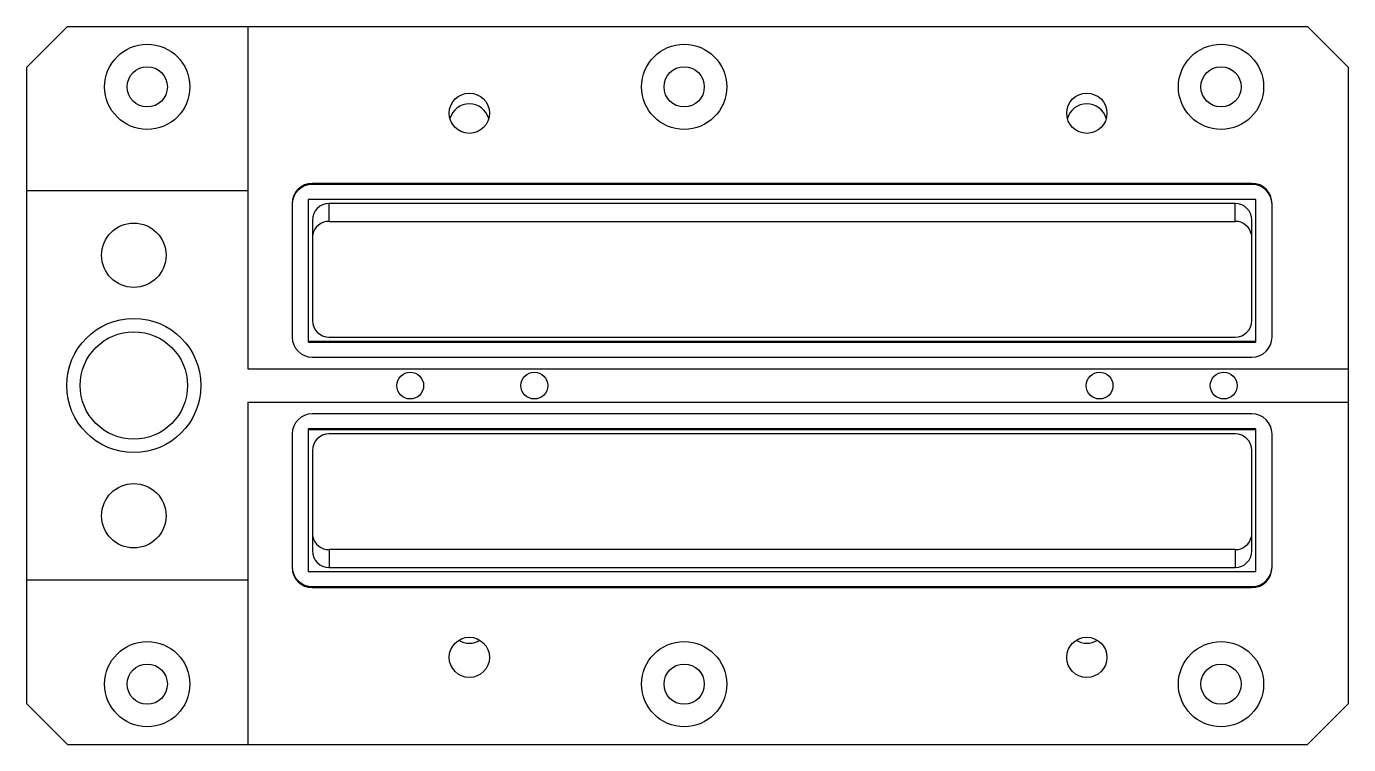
# Paper-space layout '_Top' of a CAD drawing. Header units: millimetres. Extents: x 0 to 19.7, y 0 to 10.7.
import ezdxf

# ---------------------------------------------------------------- set-up
doc = ezdxf.new("R2010")
doc.units = ezdxf.units.MM

psp = doc.layouts.new('_Top')

# ---------------------------------------------------------------- linework, layer by layer
at = {"color": 7, "linetype": 'Continuous', "lineweight": 25}
for p, q in [((0, 10.09), (0.61, 10.7)), ((0.61, 10.7), (19.09, 10.7)), ((3.3, 10.7), (3.3, 5.6)), ((19.7, 10.09), (19.09, 10.7)), ((0, 10.09), (0, 0.61)), ((19.7, 0.61), (19.7, 10.09)), ((18.26, 8.361), (4.26, 8.361)), ((4.26, 8.347), (4.26, 8.361)), ((18.26, 8.347), (4.26, 8.347)), ((18.26, 8.347), (18.26, 8.361)), ((3.3, 8.251), (0, 8.251)), ((18.32, 8.122), (4.2, 8.122)), ((4.2, 8.122), (4.2, 5.998)), ((18.32, 5.998), (18.32, 8.122)), ((3.96, 8.062), (3.96, 6.071)), ((18.01, 8.062), (4.51, 8.062)), ((4.51, 7.796), (4.51, 8.062)), ((18.01, 7.796), (18.01, 8.062)), ((18.56, 6.071), (18.56, 8.062)), ((4.26, 7.813), (4.26, 6.32)), ((4.51, 7.796), (18.01, 7.796)), ((18.26, 6.32), (18.26, 7.813)), ((4.26, 7.6), (4.266, 7.6)), ((18.254, 7.6), (18.26, 7.6)), ((4.2, 6.012), (18.32, 6.012)), ((4.2, 5.998), (18.32, 5.998)), ((4.51, 6.071), (18.01, 6.071)), ((4.26, 5.773), (18.26, 5.773)), ((3.3, 5.6), (19.7, 5.6)), ((3.3, 5.1), (3.3, 0)), ((3.3, 5.1), (19.7, 5.1)), ((18.26, 4.927), (4.26, 4.927)), ((3.96, 4.629), (3.96, 2.638)), ((4.2, 4.702), (4.2, 2.578)), ((18.32, 4.702), (4.2, 4.702)), ((18.32, 4.688), (4.2, 4.688)), ((18.01, 4.629), (4.51, 4.629)), ((18.32, 2.578), (18.32, 4.702)), ((18.56, 2.638), (18.56, 4.629)), ((4.26, 4.38), (4.26, 2.887)), ((18.26, 2.887), (18.26, 4.38)), ((4.266, 3.1), (4.26, 3.1)), ((18.26, 3.1), (18.254, 3.1)), ((4.51, 2.904), (4.51, 2.638)), ((18.01, 2.904), (4.51, 2.904)), ((18.01, 2.904), (18.01, 2.638)), ((4.2, 2.578), (18.32, 2.578)), ((4.51, 2.638), (18.01, 2.638)), ((3.3, 2.449), (0, 2.449)), ((4.26, 2.353), (18.26, 2.353)), ((4.26, 2.353), (4.26, 2.339)), ((4.26, 2.339), (18.26, 2.339)), ((18.26, 2.353), (18.26, 2.339)), ((0.61, 0), (0, 0.61)), ((19.09, 0), (19.7, 0.61)), ((0.61, 0), (19.09, 0))]:
    psp.add_line(p, q, dxfattribs=at)
for centre, radius in [((1.8, 9.8), 0.635), ((9.8, 9.8), 0.635), ((17.8, 9.8), 0.635), ((1.8, 9.8), 0.3), ((9.8, 9.8), 0.3), ((17.8, 9.8), 0.3), ((6.6, 9.407), 0.3), ((15.8, 9.407), 0.3), ((1.6, 7.291), 0.48), ((1.6, 5.35), 1), ((1.6, 5.35), 0.8), ((5.718, 5.349), 0.2), ((7.568, 5.349), 0.2), ((15.99, 5.349), 0.2), ((17.84, 5.349), 0.2), ((1.6, 3.409), 0.48), ((6.6, 1.299), 0.3), ((15.8, 1.299), 0.3), ((1.8, 0.9), 0.635), ((9.8, 0.9), 0.635), ((17.8, 0.9), 0.635), ((1.8, 0.9), 0.3), ((9.8, 0.9), 0.3), ((17.8, 0.9), 0.3)]:
    psp.add_circle(centre, radius, dxfattribs=at)
for centre, radius, start, end in [((6.6, 9.246), 0.3, 15.5558, 164.4442), ((15.8, 9.246), 0.3, 15.5558, 164.4442), ((4.259, 8.062), 0.299, 89.8681, 179.8675), ((4.259, 8.048), 0.299, 89.8681, 179.8675), ((18.261, 8.062), 0.299, 0.1325, 90.1319), ((18.261, 8.048), 0.299, 0.1325, 90.1319), ((4.509, 7.813), 0.249, 89.8681, 179.8675), ((18.011, 7.813), 0.249, 0.1325, 90.1319), ((4.51, 7.546), 0.25, 90.0803, 167.5295), ((18.01, 7.546), 0.25, 12.5001, 89.8901), ((4.509, 6.321), 0.249, 180.1325, 270.1319), ((18.011, 6.321), 0.249, 269.8681, 359.8675), ((4.259, 6.072), 0.299, 180.1325, 270.1319), ((18.261, 6.072), 0.299, 269.8681, 359.8675), ((4.259, 4.628), 0.299, 89.8681, 179.8675), ((18.261, 4.628), 0.299, 0.1325, 90.1319), ((4.509, 4.379), 0.249, 89.8681, 179.8675), ((18.011, 4.379), 0.249, 0.1325, 90.1319), ((4.51, 3.154), 0.25, 192.5001, 269.8901), ((18.01, 3.154), 0.25, 270.0803, 347.5295), ((4.509, 2.887), 0.249, 180.1325, 270.1319), ((18.011, 2.887), 0.249, 269.8681, 359.8675), ((4.259, 2.652), 0.299, 180.1325, 270.1319), ((4.259, 2.638), 0.299, 180.1325, 270.1319), ((18.261, 2.652), 0.299, 269.8681, 359.8675), ((18.261, 2.638), 0.299, 269.8681, 359.8675), ((6.6, 1.814), 0.304, 238.63, 270.049), ((6.6, 1.814), 0.304, 269.951, 301.37), ((15.8, 1.814), 0.304, 238.63, 270.049), ((15.8, 1.814), 0.304, 269.951, 301.37)]:
    psp.add_arc(centre, radius, start, end, dxfattribs=at)

doc.saveas('drawing.dxf')
